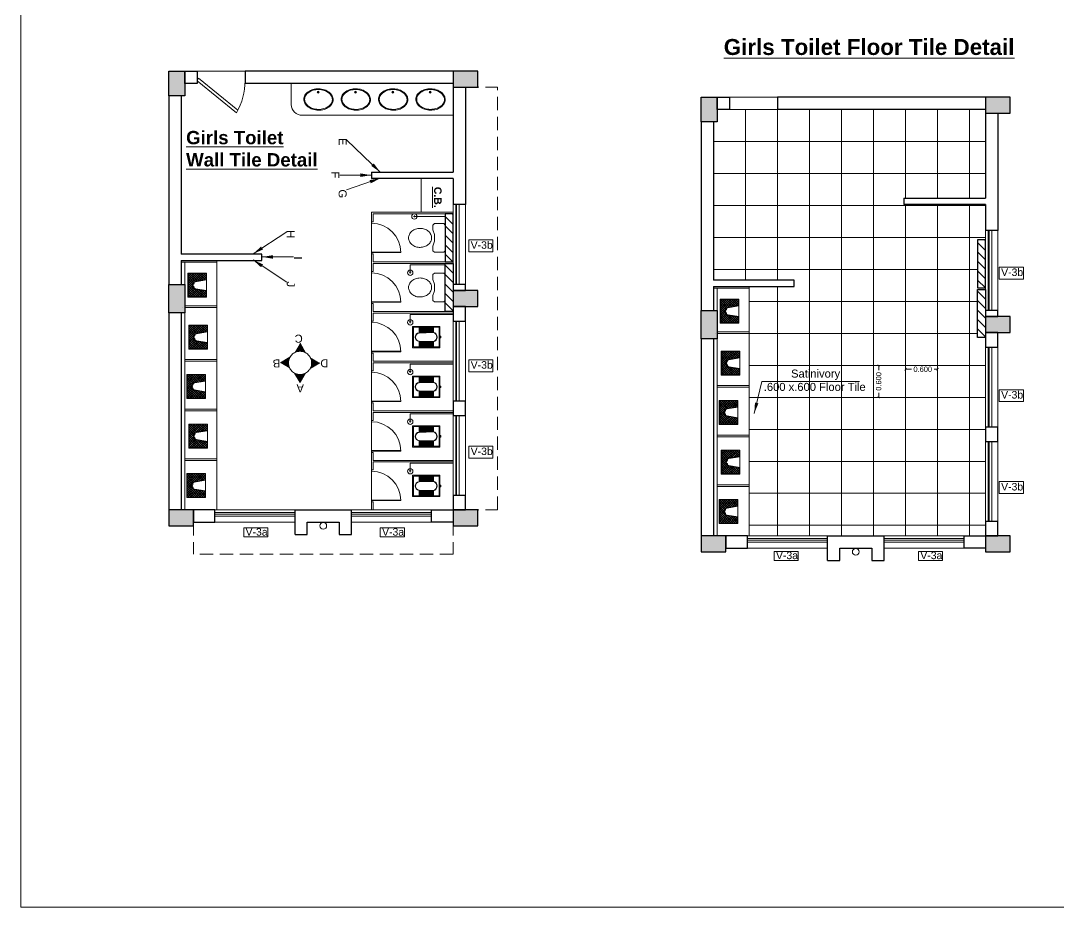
# Model space of a CAD drawing. Header units: millimetres. Extents: x 2733 to 5909, y 1038 to 2089.
# Drawn here: x 2732.6 to 2752.05, y 1038.23 to 1054.86 of the extents above; entities that cross this region are included whole.
import ezdxf

# ---------------------------------------------------------------- set-up
doc = ezdxf.new("R2010")
doc.units = ezdxf.units.MM
doc.header["$PDMODE"] = 35
for name, pattern in [('CENTER2', [1.125, 0.75, -0.125, 0.125, -0.125]), ('DASHED', [0.75, 0.5, -0.25]), ('DASHED2', [0.375, 0.25, -0.125])]:
    doc.linetypes.add(name, pattern=pattern)
doc.layers.get('0').update_dxf_attribs({"lineweight": 20})
doc.layers.get('Defpoints').update_dxf_attribs({"lineweight": 15})
for name, color, linetype, lineweight in [('Arrow', 1, 'Continuous', 15), ('COL HATCH', 253, 'Continuous', 13), ('Column', 251, 'Continuous', 30), ('CUBICAL TOILET', 5, 'Continuous', 15), ('DIM', 6, 'Continuous', 18), ('dim.1', 6, 'Continuous', 18), ('Door', 54, 'Continuous', 18), ('Fixture', 44, 'Continuous', 13), ('Furniture', 13, 'Continuous', 13), ('Hatch', 43, 'Continuous', 13), ('PROJ.', 30, 'DASHED2', 15), ('RD', 7, 'Continuous', 18), ('TEXT', 7, 'Continuous', 15), ('Text-1', 240, 'Continuous', 15), ('Tiles', 91, 'Continuous', 9), ('Ventilator', 200, 'Continuous', 18), ('Wall', 7, 'Continuous', 30), ('Window-Wall', 7, 'Continuous', 18)]:
    doc.layers.add(name, color=color, linetype=linetype, lineweight=lineweight)
doc.styles.add('DIM', font='arial.ttf', dxfattribs={"height": 0.5})
doc.styles.add('L120', font='arial.ttf', dxfattribs={"height": 0.6})
doc.styles.get("Standard").update_dxf_attribs({"font": 'arial.ttf', "height": 0.2})
doc.styles.add('Tabrej', font='arial.ttf')
doc.dimstyles.new('DIMEN', dxfattribs={"dimtxt": 0.3, "dimasz": 0.25, "dimexe": 0.18, "dimexo": 0.0625, "dimgap": 0.09, "dimtad": 0, "dimdec": 3, "dimzin": 0, "dimdsep": 46, "dimtxsty": 'Tabrej', "dimcen": 0, "dimclrd": 256, "dimclre": 256, "dimclrt": 7, "dimadec": 0, "dimazin": 0, "dimtfac": 1, "dimtdec": 3, "dimtofl": 0, "dimtmove": 0, "dimatfit": 1, "dimfxl": 0, "dimtolj": 1, "dimtzin": 0, "dimlwd": -1, "dimlwe": -1, "dimarcsym": 0})
doc.dimstyles.new('Tabrej', dxfattribs={"dimtxt": 4, "dimasz": 0.45, "dimexe": 0.18, "dimexo": 0.0625, "dimgap": 0.09, "dimtad": 0, "dimdec": 3, "dimzin": 0, "dimdsep": 46, "dimtxsty": 'Tabrej', "dimcen": 0, "dimclrd": 256, "dimclre": 256, "dimclrt": 7, "dimaunit": 1, "dimadec": 3, "dimazin": 0, "dimtfac": 1, "dimtdec": 3, "dimtofl": 0, "dimtmove": 0, "dimatfit": 3, "dimfxl": 0, "dimtolj": 1, "dimtzin": 0, "dimlwd": -1, "dimlwe": -1, "dimarcsym": 0})

# ---------------------------------------------------------------- blocks, each defined once
blk = doc.blocks.new('_ArchTick')
at = {"color": 0, "const_width": 0.15}
blk.add_lwpolyline([(-0.5, -0.5), (0.5, 0.5)], dxfattribs=at)
blk = doc.blocks.new('*D911')
at = {"layer": 'Defpoints', "color": 0, "lineweight": 15, "transparency": 16777216}
for p in [(2749.189, 1048.393), (2749.189, 1048.32), (2749.789, 1048.393)]:
    blk.add_point(p, dxfattribs=at)
at = {"layer": 'DIM', "transparency": 16777216}
for p, q in [((2749.189, 1048.388), (2749.189, 1048.27)), ((2749.189, 1048.32), (2749.297, 1048.32)), ((2749.789, 1048.32), (2749.724, 1048.32)), ((2749.789, 1048.388), (2749.789, 1048.27))]:
    blk.add_line(p, q, dxfattribs=at)
at = {"layer": 'DIM', "transparency": 16777216, "xscale": 0.05, "yscale": 0.05, "zscale": 0.05, "rotation": 180}
blk.add_blockref('_ArchTick', (2749.189, 1048.32), dxfattribs=at)
at = {"layer": 'DIM', "transparency": 16777216, "xscale": 0.05, "yscale": 0.05, "zscale": 0.05}
blk.add_blockref('_ArchTick', (2749.789, 1048.32), dxfattribs=at)
at = {"layer": 'DIM', "color": 7, "transparency": 16777216, "insert": (2749.51, 1048.32), "char_height": 0.1, "attachment_point": 5, "style": 'Tabrej'}
blk.add_mtext('\\A1;{\\fArial|b0|i0|c0|p34;0.600}', dxfattribs=at)
blk = doc.blocks.new('*D912')
at = {"layer": 'Defpoints', "color": 0, "lineweight": 15, "transparency": 16777216}
for p in [(2748.589, 1048.393), (2748.589, 1047.793), (2748.684, 1047.793)]:
    blk.add_point(p, dxfattribs=at)
at = {"layer": 'DIM', "transparency": 16777216}
for p, q in [((2748.594, 1048.393), (2748.734, 1048.393)), ((2748.684, 1048.393), (2748.684, 1048.306)), ((2748.594, 1047.793), (2748.734, 1047.793)), ((2748.684, 1047.793), (2748.684, 1047.879))]:
    blk.add_line(p, q, dxfattribs=at)
at = {"layer": 'DIM', "transparency": 16777216, "xscale": 0.05, "yscale": 0.05, "zscale": 0.05}
for p, rotation in [((2748.684, 1048.393), 90), ((2748.684, 1047.793), 270)]:
    blk.add_blockref('_ArchTick', p, dxfattribs=dict(at, rotation=rotation))
at = {"layer": 'DIM', "color": 7, "transparency": 16777216, "insert": (2748.684, 1048.092), "char_height": 0.1, "attachment_point": 5, "rotation": 90, "style": 'Tabrej'}
blk.add_mtext('\\A1;{\\fArial|b0|i0|c0|p34;0.600}', dxfattribs=at)
blk = doc.blocks.new('C3')
at = {"layer": 'COL HATCH'}
h = blk.add_hatch(color=256, dxfattribs=at)
h.dxf.hatch_style = 1
h.paths.add_polyline_path([(0.3, 0), (0, 0), (0, -0.53), (0.3, -0.53)])
at = {"layer": 'Column'}
for p, q in [((0, 0), (0, -0.53)), ((0.3, 0), (0, 0)), ((0.3, -0.53), (0.3, 0)), ((0, -0.53), (0.3, -0.53))]:
    blk.add_line(p, q, dxfattribs=at)
blk = doc.blocks.new('*X3')
at = {"color": 0}
for p, q in [((705, 323), (943, 561)), ((705, 365), (900, 561)), ((705, 408), (858, 561)), ((705, 450), (815, 561)), ((705, 493), (773, 561)), ((705, 535), (730, 561)), ((848, 383), (705, 526)), ((842, 346), (705, 483)), ((835, 310), (705, 441)), ((705, 280), (858, 434)), ((829, 274), (705, 398)), ((854, 419), (712, 561)), ((866, 449), (755, 561)), ((888, 469), (797, 561)), ((921, 479), (839, 561)), ((1145, 298), (882, 561)), ((899, 474), (985, 561)), ((1145, 340), (924, 561)), ((944, 477), (1027, 561)), ((1145, 383), (967, 561)), ((971, 462), (1070, 561)), ((990, 438), (1112, 561)), ((998, 404), (1145, 551)), ((1145, 255), (999, 401)), ((1004, 368), (1145, 508)), ((1145, 425), (1009, 561)), ((1011, 332), (1145, 466)), ((1017, 295), (1145, 423)), ((1145, 467), (1051, 561)), ((1145, 510), (1094, 561)), ((1145, 552), (1136, 561)), ((705, 238), (847, 381)), ((823, 237), (705, 356)), ((798, 221), (705, 314)), ((755, 221), (705, 271)), ((713, 221), (705, 229)), ((730, 221), (839, 330)), ((772, 221), (830, 279)), ((815, 221), (822, 228)), ((1137, 221), (1007, 350)), ((1095, 221), (1016, 299)), ((1023, 259), (1145, 381)), ((1052, 221), (1024, 248)), ((1029, 223), (1145, 339)), ((1069, 221), (1145, 296)), ((1112, 221), (1145, 254))]:
    blk.add_line(p, q, dxfattribs=at)
blk = doc.blocks.new('RSA CL7')
blk.add_lwpolyline([(8.86, 0), (-8.86, 0), (-8.86, -13.78), (-3.94, -13.78), (3.94, -13.78), (8.86, -13.78)], close=True)
blk.add_lwpolyline([(-4.1, -13.58), (-2.78, -5.72, -0.835943), (2.8, -5.76), (4.1, -13.58), (8.66, -13.58), (8.66, -0.2), (-8.66, -0.2), (-8.66, -13.58)], format="xyb", close=True)
blk.add_lwpolyline([(-3.94, -13.78), (-2.59, -5.75, -0.835548), (2.61, -5.79), (3.94, -13.78)], format="xyb")
for centre, start, end in [((-1.41, -4.14), 207.2135, 40.95643), ((-0.03, -3.6), 185.89987, 355.82489), ((1.47, -4.14), 140.99617, 329.34676)]:
    blk.add_arc(centre, 0.493, start, end)
at = {"xscale": 0.0393714285714286, "yscale": 0.0393714285714286, "zscale": 0.0393714285714286}
blk.add_blockref('*X3', (-36.41, -22.27), dxfattribs=at)
blk = doc.blocks.new('CU')
at = {"layer": 'COL HATCH', "linetype": 'CENTER2'}
h = blk.add_hatch(color=256, dxfattribs=at)
h.dxf.hatch_style = 1
h.paths.add_polyline_path([(0, 0.035), (0, -0.265), (0.46, -0.265), (0.46, 0.035)])
at = {"layer": 'Column', "linetype": 'CENTER2'}
blk.add_lwpolyline([(0, 0.035), (0, -0.265), (0.46, -0.265), (0.46, 0.035), (0, 0.035)], dxfattribs=at)
blk = doc.blocks.new('nhf')
at = {"layer": 'Fixture'}
blk.add_circle((2408.419, -1429.855), 0.063, dxfattribs=at)
at = {"layer": 'Wall'}
for p, q in [((2407.889, -1429.557), (2408.949, -1429.557)), ((2407.889, -1430.017), (2407.889, -1429.557)), ((2408.949, -1430.017), (2408.949, -1429.557)), ((2408.119, -1430.017), (2408.119, -1429.787)), ((2408.119, -1429.787), (2408.719, -1429.787)), ((2408.719, -1429.787), (2408.719, -1430.017)), ((2407.889, -1430.017), (2408.119, -1430.017)), ((2408.719, -1430.017), (2408.949, -1430.017))]:
    blk.add_line(p, q, dxfattribs=at)
blk = doc.blocks.new('VENT 2')
at = {"layer": 'Ventilator', "ltscale": 0.02}
for p, q in [((0, 0.182), (1.5, 0.182)), ((0, 0.152), (1.5, 0.152))]:
    blk.add_line(p, q, dxfattribs=at)
at = {"layer": 'Window-Wall'}
for p, q in [((0, 0.23), (1.5, 0.23)), ((0, 0), (0, 0.23)), ((1.5, 0.23), (1.5, 0)), ((0, 0.115), (1.5, 0.115)), ((1.5, 0), (0, 0))]:
    blk.add_line(p, q, dxfattribs=at)
blk = doc.blocks.new('VENTILATOR')
at = {"layer": 'Ventilator', "ltscale": 0.02}
for p, q in [((-0.18, -1.5), (-0.18, 0)), ((-0.165, 0), (-0.165, -1.5))]:
    blk.add_line(p, q, dxfattribs=at)
at = {"layer": 'Window-Wall'}
for p, q in [((-0.23, 0), (0, 0)), ((-0.23, -1.5), (-0.23, 0)), ((-0.115, 0), (-0.115, -1.5)), ((0, 0), (0, -1.5)), ((-0.23, -1.5), (0, -1.5))]:
    blk.add_line(p, q, dxfattribs=at)
blk = doc.blocks.new('tr')
at = {"layer": 'RD', "linetype": 'Continuous', "ltscale": 0.2}
blk.add_lwpolyline([(2442.717, -1429.363), (2442.265, -1429.363), (2442.265, -1429.139), (2442.717, -1429.139)], close=True, dxfattribs=at)
at = {"layer": 'RD', "linetype": 'Continuous', "ltscale": 0.2, "insert": (2442.299, -1429.165), "char_height": 0.14, "attachment_point": 1}
blk.add_mtext_dynamic_manual_height_columns('V-3b', width=0.06654, gutter_width=1.766, heights=[0], dxfattribs=at)
blk = doc.blocks.new('tg')
at = {"layer": 'RD', "linetype": 'Continuous', "ltscale": 0.2}
blk.add_lwpolyline([(2440.174, -1429.328), (2439.722, -1429.328), (2439.722, -1429.159), (2440.174, -1429.159)], close=True, dxfattribs=at)
at = {"layer": 'RD', "linetype": 'Continuous', "ltscale": 0.2, "insert": (2439.756, -1429.165), "char_height": 0.14, "attachment_point": 1}
blk.add_mtext_dynamic_manual_height_columns('V-3a', width=0.06654, gutter_width=1.766, heights=[0], dxfattribs=at)
blk = doc.blocks.new('hbg')
at = {"layer": 'Door'}
for p, q in [((2819.633, 1058.459), (2819.633, 1058.279)), ((2819.633, 1058.279), (2818.733, 1058.279))]:
    blk.add_line(p, q, dxfattribs=at)
blk.add_lwpolyline([(2819.633, 1058.459), (2818.894, 1059.059), (2818.868, 1059.014), (2819.607, 1058.414)], close=True, dxfattribs=at)
blk.add_arc((2819.933, 1058.459), 1.199, 150, 180, dxfattribs=at)
blk = doc.blocks.new('RSA BASIN 2')
for points in [[(10.67, -8.12, 0.12976), (9.97, -5.22, 0.106426), (7.61, -2.47, 0.084431), (4.27, -0.72, 0.073534), (0, 0, 0.073534), (-4.29, -0.55, 0.084431), (-7.7, -2.16, 0.106426), (-10.17, -4.82, 0.12976), (-10.98, -7.69, 0.12976), (-10.28, -10.59, 0.106426), (-7.92, -13.34, 0.084431), (-4.58, -15.09, 0.073534), (-0.31, -15.81, 0.073534), (3.98, -15.26, 0.084431), (7.39, -13.64, 0.106426), (9.85, -10.99, 0.12976)], [(10.08, -7.9, 0.119977), (9.45, -5.5, 0.106426), (7.25, -2.94, 0.084431), (4.08, -1.28, 0.073534), (-0.01, -0.59, 0.073534), (-4.13, -1.12, 0.084431), (-7.36, -2.65, 0.106426), (-9.66, -5.12, 0.12976), (-10.39, -7.7, 0.009633), (-10.39, -7.9, 0.119977), (-9.76, -10.31, 0.106426), (-7.57, -12.87, 0.084431), (-4.4, -14.53, 0.073534), (-0.3, -15.22, 0.073534), (3.82, -14.69, 0.084431), (7.05, -13.16, 0.106426), (9.35, -10.69, 0.12976), (10.08, -8.11, 0.009633)]]:
    blk.add_lwpolyline(points, format="xyb", close=True)
for radius in [0.7, 0.479]:
    blk.add_circle((-0.47, -2.53), radius)
blk = doc.blocks.new('bf')
at = {"layer": 'Door', "lineweight": 15}
for p, q in [((2794.931, 1059.43), (2794.931, 1060.03)), ((2794.381, 1059.463), (2794.931, 1059.463)), ((2794.381, 1059.455), (2794.931, 1059.455))]:
    blk.add_line(p, q, dxfattribs=at)
blk.add_ellipse((2794.931, 1059.455), major_axis=(-0.389, 0.389), ratio=1, start_param=-0.785398, end_param=0.784775, dxfattribs=at)
blk = doc.blocks.new('RSA CL6')
for p, q in [((5.51, 3.48), (5.51, 7.28)), ((5.91, 3.47), (5.91, 7.28)), ((6.3, 3.46), (6.3, 7.28)), ((6.69, 3.45), (6.69, 7.28)), ((7.09, 3.44), (7.09, 7.28)), ((7.48, 3.43), (7.48, 7.28)), ((7.87, 3.42), (7.87, 7.28)), ((8.27, 3.41), (8.27, 7.28)), ((8.66, 3.4), (8.66, 7.28)), ((9.06, 3.39), (9.06, 7.28)), ((9.45, 3.38), (9.45, 7.28)), ((9.84, 3.37), (9.84, 7.28)), ((10.24, 3.36), (10.24, 7.28)), ((10.63, 3.35), (10.63, 7.28)), ((11.02, 3.34), (11.02, 7.28)), ((11.42, 3.33), (11.42, 7.28)), ((11.81, 3.32), (11.81, 7.28)), ((12.2, 3.31), (12.2, 7.28)), ((12.6, 3.31), (12.6, 7.28)), ((12.99, 3.3), (12.99, 7.28)), ((13.39, 3.29), (13.39, 7.28)), ((13.78, 3.28), (13.78, 7.28)), ((14.17, 3.27), (14.17, 7.28)), ((14.57, 3.26), (14.57, 7.28)), ((14.96, 3.25), (14.96, 7.28)), ((15.35, 3.24), (15.35, 7.28)), ((15.75, 3.23), (15.75, 7.28)), ((16.14, 3.22), (16.14, 7.28)), ((16.14, 7.28), (16.14, 3.22)), ((5.51, -7.28), (5.51, -3.47)), ((5.91, -7.28), (5.91, -3.45)), ((6.3, -7.28), (6.3, -3.44)), ((6.69, -7.28), (6.69, -3.43)), ((7.09, -7.28), (7.09, -3.42)), ((7.48, -7.28), (7.48, -3.41)), ((7.87, -7.28), (7.87, -3.4)), ((8.27, -7.28), (8.27, -3.39)), ((8.66, -7.28), (8.66, -3.38)), ((9.06, -7.28), (9.06, -3.37)), ((9.45, -7.28), (9.45, -3.36)), ((9.84, -7.28), (9.84, -3.34)), ((10.24, -7.28), (10.24, -3.33)), ((10.63, -7.28), (10.63, -3.32)), ((11.02, -7.28), (11.02, -3.31)), ((11.42, -7.28), (11.42, -3.3)), ((11.81, -7.28), (11.81, -3.29)), ((12.2, -7.28), (12.2, -3.28)), ((12.6, -7.28), (12.6, -3.27)), ((12.99, -7.28), (12.99, -3.26)), ((13.39, -7.28), (13.39, -3.24)), ((13.78, -7.28), (13.78, -3.23)), ((14.17, -7.28), (14.17, -3.22)), ((14.57, -7.28), (14.57, -3.21)), ((14.96, -7.28), (14.96, -3.2)), ((15.35, -7.28), (15.35, -3.19)), ((15.75, -7.28), (15.75, -3.18)), ((16.14, -3.17), (16.14, -7.28)), ((16.14, -7.28), (16.14, -3.17))]:
    blk.add_line(p, q)
for points in [[(0.79, 7.87), (20.87, 7.87), (20.87, -7.87), (0.79, -7.87)], [(1.38, 7.28), (20.28, 7.28), (20.28, -7.28), (1.38, -7.28)]]:
    blk.add_lwpolyline(points, close=True)
blk.add_lwpolyline([(0.79, -0.59), (0, -0.59), (0, 0.59), (0.79, 0.59)])
for points in [[(5.51, 3.48), (16.14, 3.22, -0.899983), (16.14, -3.17), (5.54, -3.47, -0.799392)], [(5.53, 3.28), (16.13, 3.02, -0.897689), (16.12, -2.97), (5.56, -3.27, -0.793494), (5.53, 3.28)]]:
    blk.add_lwpolyline(points, format="xyb", close=True)
blk = doc.blocks.new('ujtg')
at = {"layer": 'CUBICAL TOILET'}
for p, q in [((2749.159, 1059.66), (2749.159, 1059.33)), ((2749.159, 1059.66), (2749.189, 1059.66)), ((2749.189, 1059.66), (2749.189, 1059.51)), ((2749.189, 1059.51), (2750.689, 1059.51)), ((2749.189, 1059.48), (2750.689, 1059.48)), ((2749.189, 1059.33), (2749.189, 1059.48)), ((2749.159, 1059.33), (2749.189, 1059.33))]:
    blk.add_line(p, q, dxfattribs=at)
blk = doc.blocks.new('ENGLISH SHEET')
at = {"layer": 'Fixture'}
for p, q in [((4663.798, 251.204), (4663.773, 251.179)), ((4663.773, 251.179), (4663.773, 250.696)), ((4663.976, 251.204), (4663.798, 251.204)), ((4664.002, 251.179), (4663.976, 251.204)), ((4663.976, 251.001), (4664.002, 251.09)), ((4664.002, 251.09), (4664.002, 251.179)), ((4663.976, 250.874), (4663.976, 251.001)), ((4663.976, 251.001), (4663.976, 250.874)), ((4663.773, 250.696), (4663.798, 250.67)), ((4664.002, 250.785), (4663.976, 250.874)), ((4663.976, 250.67), (4664.002, 250.696)), ((4664.002, 250.696), (4664.002, 250.785)), ((4663.798, 250.67), (4663.976, 250.67))]:
    blk.add_line(p, q, dxfattribs=at)
blk.add_lwpolyline([(4664.459, 250.937, 0.117036), (4664.443, 251.003, 0.104338), (4664.396, 251.063, 0.09029), (4664.321, 251.105, 0.09898), (4664.243, 251.115, 0.08237), (4664.159, 251.101, 0.09029), (4664.09, 251.063, 0.104338), (4664.043, 251.003, 0.117036), (4664.027, 250.937, 0.117036), (4664.043, 250.871, 0.104338), (4664.09, 250.811, 0.09029), (4664.159, 250.773, 0.08237), (4664.243, 250.759, 0.08237), (4664.327, 250.773, 0.09029), (4664.396, 250.811, 0.104338), (4664.443, 250.871, 0.117036)], format="xyb", close=True, dxfattribs=at)

msp = doc.modelspace()

# ---------------------------------------------------------------- hatches: boundary and pattern name
at = {"layer": 'Arrow', "ltscale": 0.05}
for points in [[(2737.9424, 1048.6302, 0.2574473), (2737.7323, 1048.6302), (2737.8373, 1048.8081)], [(2737.6468, 1048.5447, 0.1266586), (2737.6197, 1048.4396, 0.1266586), (2737.6468, 1048.3346), (2737.4689, 1048.4396)], [(2738.2058, 1048.4396), (2738.0279, 1048.3346, 0.1266586), (2738.0549, 1048.4396, 0.1266586), (2738.0279, 1048.5447)], [(2737.9424, 1048.2491), (2737.8373, 1048.0712), (2737.7323, 1048.2491, 0.2574473)]]:
    msp.add_hatch(color=256, dxfattribs=at).paths.add_polyline_path(points)
at = {"layer": 'Hatch', "ltscale": 0.05}
h = msp.add_hatch(dxfattribs=at)
h.set_pattern_fill('ANSI31', color=256, angle=810, style=0)
h.set_pattern_definition([(135, (1974.66031, -4500.56156), (-0.0883883476, -0.0883883476), [])])
h.paths.add_polyline_path([(2740.5579, 1050.3339), (2740.5579, 1051.2339), (2740.708, 1051.2339), (2740.7079, 1050.3339)])
h = msp.add_hatch(dxfattribs=at)
h.set_pattern_fill('ANSI31', color=256, angle=810, style=0)
h.set_pattern_definition([(135, (1984.64098, -4501.04929), (-0.0883883476, -0.0883883476), [])])
h.paths.add_polyline_path([(2750.5386, 1049.8462), (2750.5386, 1050.7462), (2750.6887, 1050.7462), (2750.6886, 1049.8462)])
h = msp.add_hatch(dxfattribs=at)
h.set_pattern_fill('ANSI31', color=256, angle=810, style=0)
h.set_pattern_definition([(135, (1974.66031, -4500.59156), (-0.0883883476, -0.0883883476), [])])
h.paths.add_polyline_path([(2740.5579, 1050.3039), (2740.5579, 1049.4039), (2740.708, 1049.4039), (2740.7079, 1050.3039)])
h = msp.add_hatch(dxfattribs=at)
h.set_pattern_fill('ANSI31', color=256, angle=810, style=0)
h.set_pattern_definition([(135, (1984.64098, -4501.07929), (-0.0883883476, -0.0883883476), [])])
h.paths.add_polyline_path([(2750.5386, 1049.8162), (2750.5386, 1048.9162), (2750.6887, 1048.9162), (2750.6886, 1049.8162)])

# ---------------------------------------------------------------- linework, layer by layer
for p, q in [((2736.808, 1053.7312), (2736.808, 1053.9111)), ((2746.7887, 1053.2434), (2746.7887, 1053.4233))]:
    msp.add_line(p, q)
at = {"lineweight": 15}
msp.add_lwpolyline([(2732.6018, 1070.8574), (2826.5916, 1070.8574), (2826.5916, 1038.2298), (2732.6018, 1038.2298)], close=True, dxfattribs=at)
at = {"layer": 'Arrow', "ltscale": 0.05}
for p, q in [((2737.8373, 1048.8081), (2737.9424, 1048.6302)), ((2737.4689, 1048.4396), (2737.6468, 1048.5447)), ((2738.2058, 1048.4396), (2738.0279, 1048.3346)), ((2737.8373, 1048.0712), (2737.7323, 1048.2491)), ((2737.8373, 1048.0712), (2737.9424, 1048.2491))]:
    msp.add_line(p, q, dxfattribs=at)
at = {"layer": 'Arrow', "color": 1, "linetype": 'DASHED', "ltscale": 10}
msp.add_circle((2737.8373, 1048.4396), 0.2176, dxfattribs=at)
at = {"layer": 'CUBICAL TOILET'}
for p, q in [((2739.178, 1051.2639), (2740.708, 1051.2639)), ((2739.178, 1051.2639), (2739.178, 1051.0837)), ((2739.208, 1051.2339), (2740.708, 1051.2339)), ((2739.208, 1051.0837), (2739.208, 1051.2339)), ((2739.178, 1051.0837), (2739.208, 1051.0837)), ((2739.178, 1045.8311), (2739.1779, 1045.6809)), ((2739.1779, 1045.8311), (2739.2079, 1045.8311)), ((2739.208, 1045.8311), (2739.2079, 1045.6809))]:
    msp.add_line(p, q, dxfattribs=at)
at = {"layer": 'dim.1', "ltscale": 0.02}
msp.add_line((2748.3263, 1048.0932), (2746.4925, 1048.0932), dxfattribs=at)
at = {"layer": 'Door', "lineweight": 15}
msp.add_lwpolyline([(2746.7887, 1053.4233), (2745.8887, 1053.4233), (2745.8887, 1053.1931), (2746.7887, 1053.1931)], close=True, dxfattribs=at)
at = {"layer": 'Fixture'}
for p, q in [((2737.6733, 1053.2834), (2737.6733, 1053.686)), ((2737.8772, 1053.0835), (2740.708, 1053.0835)), ((2739.9802, 1051.1695), (2739.9802, 1051.2024)), ((2739.9645, 1051.1854), (2740.0143, 1051.1854)), ((2740.5579, 1051.1854), (2739.9802, 1051.1854)), ((2736.2419, 1050.3611), (2735.608, 1050.3611)), ((2736.2784, 1050.3311), (2735.608, 1050.3311)), ((2735.678, 1049.9109), (2735.678, 1050.3311)), ((2736.278, 1045.6809), (2736.278, 1050.3611)), ((2746.2226, 1049.8733), (2745.5887, 1049.8733)), ((2746.2591, 1049.8433), (2745.5887, 1049.8433)), ((2745.6587, 1049.4231), (2745.6587, 1049.8433)), ((2746.2587, 1045.1932), (2746.2587, 1049.8733)), ((2735.6429, 1049.4809), (2735.6422, 1049.4809)), ((2736.2783, 1049.5109), (2735.678, 1049.5109)), ((2736.2783, 1049.4809), (2735.6791, 1049.4809)), ((2735.678, 1045.6811), (2735.678, 1049.3809)), ((2745.6236, 1048.9932), (2745.6229, 1048.9932)), ((2746.259, 1049.0232), (2745.6587, 1049.0232)), ((2745.6587, 1045.1933), (2745.6587, 1048.8931)), ((2746.259, 1048.9932), (2745.6597, 1048.9932)), ((2736.2784, 1048.5011), (2735.6784, 1048.5011)), ((2736.2784, 1048.4711), (2735.6784, 1048.4711)), ((2746.2591, 1048.0133), (2745.6591, 1048.0133)), ((2746.2591, 1047.9833), (2745.6591, 1047.9833)), ((2736.278, 1047.5711), (2735.678, 1047.5711)), ((2736.278, 1047.5411), (2735.678, 1047.5411)), ((2746.2587, 1047.0833), (2745.6587, 1047.0833)), ((2746.2587, 1047.0533), (2745.6587, 1047.0533)), ((2736.2791, 1046.6411), (2735.6791, 1046.6411)), ((2736.2791, 1046.6111), (2735.6791, 1046.6111)), ((2746.2598, 1046.1533), (2745.6598, 1046.1533)), ((2746.2598, 1046.1233), (2745.6598, 1046.1233))]:
    msp.add_line(p, q, dxfattribs=at)
at = {"layer": 'Fixture', "ltscale": 0.05}
for p, q in [((2739.9027, 1050.1138), (2739.9026, 1050.2796)), ((2739.9026, 1050.2796), (2740.5579, 1050.2796)), ((2739.9204, 1050.1407), (2739.8801, 1050.1407)), ((2739.9027, 1049.1838), (2739.9026, 1049.3496)), ((2739.9026, 1049.3496), (2740.708, 1049.3496)), ((2739.9204, 1049.2107), (2739.8801, 1049.2107)), ((2739.9204, 1048.2777), (2739.8801, 1048.2777)), ((2739.9028, 1048.2508), (2739.9027, 1048.4166)), ((2739.9027, 1048.4166), (2740.708, 1048.4166)), ((2739.9204, 1047.3477), (2739.8801, 1047.3477)), ((2739.9027, 1047.3208), (2739.9026, 1047.4866)), ((2739.9026, 1047.4866), (2740.708, 1047.4866)), ((2739.9027, 1046.3908), (2739.9026, 1046.5566)), ((2739.9026, 1046.5566), (2740.7079, 1046.5566)), ((2739.9204, 1046.4177), (2739.8801, 1046.4177))]:
    msp.add_line(p, q, dxfattribs=at)
at = {"layer": 'Fixture'}
msp.add_circle((2739.9802, 1051.1854), 0.05, dxfattribs=at)
at = {"layer": 'Fixture', "ltscale": 0.05}
for centre in [(2739.9027, 1050.1296), (2739.9027, 1049.1996), (2739.9028, 1048.2666), (2739.9027, 1047.3366), (2739.9027, 1046.4066)]:
    msp.add_circle(centre, 0.05, dxfattribs=at)
at = {"layer": 'Fixture'}
msp.add_arc((2737.8733, 1053.2835), 0.2, 180.03713, 271.10787, dxfattribs=at)
at = {"layer": 'Furniture'}
msp.add_lwpolyline([(2740.1079, 1051.2639), (2740.108, 1051.9009), (2740.7079, 1051.9009), (2740.7079, 1051.5107), (2740.7079, 1051.5107), (2740.708, 1051.2639), (2740.108, 1051.2639)], dxfattribs=at)
at = {"layer": 'PROJ.', "lineweight": 15}
for p, q in [((2740.9379, 1053.6109), (2741.5379, 1053.6109)), ((2741.5379, 1045.6809), (2741.5379, 1053.6109)), ((2740.9379, 1045.6809), (2741.5379, 1045.6809)), ((2735.838, 1045.4509), (2735.838, 1044.8509)), ((2740.7079, 1045.4509), (2740.7079, 1044.8509)), ((2740.7079, 1044.8509), (2735.838, 1044.8509))]:
    msp.add_line(p, q, dxfattribs=at)
at = {"layer": 'Tiles', "lineweight": 15}
for p, q in [((2746.1887, 1053.1931), (2746.1887, 1049.9883)), ((2746.7887, 1053.1931), (2746.7887, 1049.9883)), ((2747.3887, 1053.1931), (2747.3887, 1045.1932)), ((2747.9887, 1053.1931), (2747.9887, 1045.1932)), ((2748.5887, 1053.1931), (2748.5887, 1045.1932)), ((2749.1887, 1053.1931), (2749.1887, 1051.5281)), ((2749.7887, 1053.1931), (2749.7887, 1051.5281)), ((2750.3887, 1053.1931), (2750.3887, 1051.5281)), ((2750.6886, 1052.5932), (2745.5887, 1052.5932)), ((2750.6886, 1051.9932), (2745.5887, 1051.9932)), ((2750.6886, 1051.3932), (2745.5887, 1051.3932)), ((2749.1887, 1051.4131), (2749.1887, 1045.1932)), ((2749.7887, 1051.4131), (2749.7887, 1045.1932)), ((2750.3887, 1051.4131), (2750.3887, 1045.1932)), ((2750.6886, 1050.7932), (2745.5887, 1050.7932)), ((2750.5386, 1050.1932), (2745.5887, 1050.1932)), ((2750.6886, 1050.1932), (2750.6886, 1050.1932)), ((2746.7887, 1049.8733), (2746.7887, 1045.1932)), ((2750.5386, 1049.5932), (2746.2587, 1049.5932)), ((2750.6886, 1049.5932), (2750.6886, 1049.5932)), ((2750.5386, 1048.9932), (2746.2587, 1048.9932)), ((2750.6886, 1048.3932), (2746.2587, 1048.3932)), ((2750.6886, 1047.7932), (2746.2587, 1047.7932)), ((2750.6886, 1047.1932), (2746.2587, 1047.1932)), ((2750.6886, 1046.5932), (2746.2587, 1046.5932)), ((2750.6886, 1045.9932), (2746.2587, 1045.9932)), ((2750.6886, 1045.3932), (2746.2587, 1045.3932))]:
    msp.add_line(p, q, dxfattribs=at)
at = {"layer": 'Wall'}
for p, q in [((2740.7079, 1053.9109), (2736.808, 1053.9111)), ((2736.808, 1053.9111), (2736.808, 1053.6811)), ((2740.7079, 1053.6809), (2736.808, 1053.6811)), ((2740.7079, 1053.6109), (2740.7079, 1052.0159)), ((2740.9379, 1053.6109), (2740.9379, 1051.4109)), ((2735.378, 1053.4509), (2735.378, 1049.9109)), ((2735.608, 1053.4509), (2735.608, 1050.4761)), ((2750.6886, 1053.4232), (2746.7887, 1053.4233)), ((2746.7887, 1053.4233), (2746.7887, 1053.1933)), ((2750.6886, 1053.1932), (2746.7887, 1053.1933)), ((2745.3587, 1052.9631), (2745.3587, 1049.4231)), ((2745.5887, 1052.9631), (2745.5887, 1049.9883)), ((2750.6886, 1053.1232), (2750.6886, 1051.5281)), ((2750.9186, 1053.1232), (2750.9186, 1050.9232)), ((2739.1778, 1052.0159), (2740.7082, 1052.0159)), ((2740.7079, 1051.9009), (2739.1777, 1051.9009)), ((2740.7079, 1051.9009), (2740.7079, 1051.4109)), ((2740.9379, 1051.4109), (2740.7079, 1051.4109)), ((2750.6886, 1051.4131), (2749.1584, 1051.4131)), ((2749.1585, 1051.5281), (2750.6888, 1051.5281)), ((2750.6886, 1051.4131), (2750.6886, 1050.9232)), ((2750.9186, 1050.9232), (2750.6886, 1050.9232)), ((2735.608, 1050.3611), (2735.608, 1049.9109)), ((2745.5887, 1049.8733), (2745.5887, 1049.4231)), ((2735.378, 1049.3903), (2735.378, 1045.6809)), ((2735.608, 1049.3809), (2735.608, 1045.6809)), ((2745.3587, 1048.9026), (2745.3587, 1045.1931)), ((2745.5887, 1048.8931), (2745.5887, 1045.1931))]:
    msp.add_line(p, q, dxfattribs=at)
at = {"layer": 'Wall', "linetype": 'CENTER2'}
for p, q in [((2739.1778, 1052.0159), (2739.1777, 1051.9009)), ((2749.1585, 1051.5281), (2749.1584, 1051.4131))]:
    msp.add_line(p, q, dxfattribs=at)
at = {"layer": 'Wall'}
for points in [[(2735.678, 1053.9109), (2735.908, 1053.9109), (2735.908, 1053.6809), (2735.678, 1053.6809), (2735.678, 1053.9109)], [(2745.6587, 1053.4231), (2745.8887, 1053.4231), (2745.8887, 1053.1931), (2745.6587, 1053.1931), (2745.6587, 1053.4231)], [(2735.608, 1050.3611), (2737.1196, 1050.3611), (2737.1196, 1050.4761), (2735.608, 1050.4761)], [(2740.9379, 1049.9109), (2740.7079, 1049.9109), (2740.7079, 1049.7959), (2740.9379, 1049.7959), (2740.9379, 1049.9109)], [(2745.5887, 1049.8733), (2747.1003, 1049.8733), (2747.1003, 1049.9883), (2745.5887, 1049.9883)], [(2750.9186, 1049.4232), (2750.6886, 1049.4232), (2750.6886, 1049.3082), (2750.9186, 1049.3082), (2750.9186, 1049.4232)]]:
    msp.add_lwpolyline(points, dxfattribs=at)
at = {"layer": 'Wall', "linetype": 'CENTER2'}
for points in [[(2741.1679, 1053.9109), (2741.1679, 1053.9109)], [(2751.1486, 1053.4232), (2751.1486, 1053.4232)], [(2745.3587, 1044.8931), (2745.3587, 1044.8931)]]:
    msp.add_lwpolyline(points, dxfattribs=at)
at = {"layer": 'Wall'}
for points in [[(2740.5579, 1050.3339), (2740.7079, 1050.3339), (2740.708, 1051.2339), (2740.558, 1051.2339)], [(2750.5386, 1049.8462), (2750.6886, 1049.8462), (2750.6886, 1050.7462), (2750.5386, 1050.7462)], [(2740.5579, 1050.3039), (2740.7079, 1050.3039), (2740.708, 1049.4039), (2740.558, 1049.4039)], [(2750.5386, 1049.8162), (2750.6886, 1049.8162), (2750.6886, 1048.9162), (2750.5386, 1048.9162)], [(2740.9379, 1049.4959), (2740.7079, 1049.4959), (2740.7079, 1049.2239), (2740.9379, 1049.2239)], [(2750.9186, 1049.0082), (2750.6886, 1049.0082), (2750.6886, 1048.7362), (2750.9186, 1048.7362)], [(2740.9379, 1047.7239), (2740.7079, 1047.7239), (2740.7079, 1047.4529), (2740.9379, 1047.4529)], [(2750.9186, 1047.2362), (2750.6886, 1047.2362), (2750.6886, 1046.9652), (2750.9186, 1046.9652)], [(2740.9379, 1045.9529), (2740.7079, 1045.9529), (2740.7079, 1045.6809), (2740.9379, 1045.6809)], [(2750.9186, 1045.4652), (2750.6886, 1045.4652), (2750.6886, 1045.1932), (2750.9186, 1045.1932)]]:
    msp.add_lwpolyline(points, close=True, dxfattribs=at)
at = {"layer": 'Wall', "ltscale": 0.2}
for points in [[(2735.838, 1045.4509), (2736.243, 1045.4509), (2736.243, 1045.6809), (2735.838, 1045.6809)], [(2740.7079, 1045.4509), (2740.303, 1045.4509), (2740.303, 1045.6809), (2740.7079, 1045.6809)], [(2745.8187, 1044.9632), (2746.2237, 1044.9632), (2746.2237, 1045.1932), (2745.8187, 1045.1932)], [(2750.6886, 1044.9632), (2750.2837, 1044.9632), (2750.2837, 1045.1932), (2750.6886, 1045.1932)]]:
    msp.add_lwpolyline(points, close=True, dxfattribs=at)

# ---------------------------------------------------------------- block references
at = {"linetype": 'Continuous'}
for p in [(329.8544, 2475.2379), (339.8351, 2474.7502)]:
    msp.add_blockref('nhf', p, dxfattribs=at)
at = {"layer": 'Column', "linetype": 'CENTER2', "xscale": -1, "rotation": 270}
for p in [(2735.643, 1053.4509), (2745.6237, 1052.9631)]:
    msp.add_blockref('CU', p, dxfattribs=at)
at = {"layer": 'Column', "linetype": 'CENTER2'}
for p in [(2740.7079, 1053.8759), (2750.6886, 1053.3882), (2740.7079, 1049.7609), (2750.6886, 1049.2732), (2735.378, 1045.6459), (2740.7079, 1045.6459), (2745.3587, 1045.1581), (2750.6886, 1045.1582)]:
    msp.add_blockref('CU', p, dxfattribs=at)
at = {"layer": 'Column', "color": 5, "xscale": -1}
for p in [(2735.678, 1049.9109), (2745.6587, 1049.4231)]:
    msp.add_blockref('C3', p, dxfattribs=at)
at = {"layer": 'Door', "lineweight": 15, "rotation": 180}
msp.add_blockref('hbg', (5555.5412, 2112.1906), dxfattribs=at)
at = {"layer": 'Door', "lineweight": 15, "xscale": -1}
for p in [(5534.1091, -8.9459), (5534.1091, -9.8759), (5534.1091, -10.8059), (5534.1091, -11.7389), (5534.1091, -12.6689), (5534.1091, -13.5989)]:
    msp.add_blockref('bf', p, dxfattribs=at)
at = {"layer": 'Fixture', "extrusion": (0, 0, -1), "xscale": -0.02539999999589782, "yscale": 0.02539999999589782, "zscale": -0.02539999999589782}
for p in [(-2738.1872, 1053.5808), (-2738.8874, 1053.581), (-2739.5875, 1053.581), (-2740.2876, 1053.5812)]:
    msp.add_blockref('RSA BASIN 2', p, dxfattribs=at)
at = {"layer": 'Fixture', "rotation": 179.9970129361765}
for p in [(7404.3441, 1301.478), (7404.3441, 1300.548)]:
    msp.add_blockref('ENGLISH SHEET', p, dxfattribs=at)
at = {"layer": 'Fixture', "xscale": -0.02539999999487463, "yscale": 0.02539999999487463, "zscale": 0.0253999999948724, "rotation": 90}
for p in [(2735.7321, 1049.8962), (2745.7127, 1049.4084), (2735.7505, 1048.9212), (2745.7312, 1048.4334), (2735.7144, 1047.9982), (2745.6951, 1047.5104), (2735.7505, 1047.0682), (2745.7312, 1046.5804), (2735.7144, 1046.1382), (2745.6951, 1045.6504)]:
    msp.add_blockref('RSA CL7', p, dxfattribs=at)
at = {"layer": 'Fixture', "extrusion": (0, 0, -1), "xscale": -0.0253999999957415, "yscale": 0.0253999999957415, "zscale": -0.0253999999957415, "rotation": 179.9970129360004}
for p in [(-2740.478, 1048.9239), (-2740.478, 1047.9909), (-2740.478, 1047.0609), (-2740.4779, 1046.1309)]:
    msp.add_blockref('RSA CL6', p, dxfattribs=at)
at = {"layer": 'RD', "linetype": 'Continuous'}
for name, p in [('tr', (298.7374, 2479.8853)), ('tr', (308.6805, 2479.3751)), ('tr', (298.7374, 2477.6368)), ('tr', (308.6805, 2477.0762)), ('tr', (298.7374, 2476.0165)), ('tr', (308.6805, 2475.352)), ('tg', (297.0604, 2474.5045)), ('tg', (299.6193, 2474.5045)), ('tg', (307.0034, 2474.064)), ('tg', (309.709, 2474.064))]:
    msp.add_blockref(name, p, dxfattribs=at)
at = {"layer": 'Tiles', "lineweight": 15}
for p in [(-9.9807, -9.1758), (-9.9807, -10.1058), (-9.9806, -11.0388), (-9.9807, -11.9688), (-9.9807, -12.8988)]:
    msp.add_blockref('ujtg', p, dxfattribs=at)
at = {"layer": 'Wall'}
for p in [(2740.9379, 1051.4109), (2750.9186, 1050.9232), (2740.9379, 1047.4529), (2750.9186, 1046.9652)]:
    msp.add_blockref('VENTILATOR', p, dxfattribs=at)
at = {"layer": 'Wall', "xscale": -1, "rotation": 180}
for p in [(2740.9379, 1047.7239), (2750.9186, 1047.2362)]:
    msp.add_blockref('VENTILATOR', p, dxfattribs=at)
at = {"layer": 'Wall', "extrusion": (0, 0, -1), "zscale": -1}
for p in [(-2737.743, 1045.4509), (-2747.7237, 1044.9632)]:
    msp.add_blockref('VENT 2', p, dxfattribs=at)
at = {"layer": 'Wall', "extrusion": (0, 0, -1), "xscale": -1, "zscale": -1}
for p in [(-2738.803, 1045.4509), (-2748.7837, 1044.9632)]:
    msp.add_blockref('VENT 2', p, dxfattribs=at)

# ---------------------------------------------------------------- texts
at = {"layer": 'Arrow', "ltscale": 0.05, "char_height": 0.15, "width": 4.322064, "style": 'L120'}
for s, insert, attachment_point, rotation in [('E', (2738.7107, 1052.6561), 1, 270), ('F', (2738.5746, 1052.029), 1, 270), ('G', (2738.7107, 1051.6931), 1, 270), ('H', (2737.5869, 1050.9296), 7, 270), ('I', (2737.7229, 1050.436), 7, 270), ('J', (2737.5869, 1049.9666), 7, 270), ('{\\fArial|b0|i0|c0|p34;C}', (2737.888, 1048.8185), 1, 180), ('{\\fArial|b0|i0|c0|p34;B}', (2737.4641, 1048.3533), 1, 180), ('{\\fArial|b0|i0|c0|p34;D}', (2738.369, 1048.357), 1, 180), ('{\\fArial|b0|i0|c0|p34;A}', (2737.9109, 1047.8898), 1, 180)]:
    msp.add_mtext(s, dxfattribs=dict(at, insert=insert, attachment_point=attachment_point, rotation=rotation))
at = {"layer": 'TEXT', "ltscale": 0.05, "width": 6.11845, "attachment_point": 1, "rotation": 0, "style": 'DIM'}
for s, insert, char_height in [('{\\fArial|b1|i0|c0|p34;\\LGirls Toilet Floor Tile Detail}', (2745.7804, 1054.5144), 0.3), ('{\\fArial|b1|i0|c0|p34;\\LGirls Toilet \\PWall Tile Detail}', (2735.7018, 1052.7903), 0.25)]:
    msp.add_mtext(s, dxfattribs=dict(at, insert=insert, char_height=char_height))
at = {"layer": 'TEXT', "insert": (2740.4902, 1051.7412), "char_height": 0.14, "width": 4.322064, "attachment_point": 1, "rotation": 270, "style": 'L120'}
msp.add_mtext('{\\fArial|b1|i0|c0|p34;\\LC.B.}', dxfattribs=at)
at = {"layer": 'Text-1', "insert": (2745.3108, 1048.3142), "char_height": 0.15, "width": 4.322064, "attachment_point": 1, "style": 'L120'}
msp.add_mtext('\\pi1.6728; Satinivory \\P\\pi1.2198;.600 x.600 Floor Tile', dxfattribs=at)

# ---------------------------------------------------------------- dimensions: what is measured, and where the dimension line sits
at = {"layer": 'DIM'}
for base, p1, p2, angle, picture, middle in [((2748.684, 1047.7932), (2748.5887, 1048.3932), (2748.5887, 1047.7932), 270, '*D912', (2748.684, 1048.0924)), ((2749.1887, 1048.3204), (2749.7887, 1048.3932), (2749.1887, 1048.3932), 180, '*D911', (2749.5102, 1048.3204))]:
    dim = msp.add_linear_dim(base=base, p1=p1, p2=p2, angle=angle, text='{\\fArial|b0|i0|c0|p34;<>}', dimstyle='DIMEN', override={"dimscale": 0.5, "dimtxt": 0.2, "dimasz": 0.1, "dimexe": 0.1, "dimexo": 0.01, "dimblk1": 'ArchTick', "dimblk2": 'ArchTick', "dimsah": 1}, dxfattribs=at)
    dim.commit()
    dim.dimension.update_dxf_attribs({"geometry": picture, "text_midpoint": middle, "dimtype": 160})

# ---------------------------------------------------------------- leaders
at = {"layer": 'Arrow', "ltscale": 0.05}
for points in [[(2739.3408, 1052.0178), (2738.7072, 1052.6243)], [(2739.1689, 1051.9603), (2738.5846, 1051.9603)], [(2739.3408, 1051.9028), (2738.7072, 1051.6823)], [(2736.9567, 1050.4843), (2737.5904, 1050.8978)], [(2737.1286, 1050.4268), (2737.713, 1050.4268)], [(2736.9567, 1050.3693), (2737.5904, 1049.9558)]]:
    msp.add_leader(points, dimstyle='Tabrej', override={"dimasz": 0.2, "dimdec": 3, "dimpost": '', "dimtxsty": 'DIM', "dimtdec": 3, "dimfxl": 4, "dimarcsym": 1}, dxfattribs=at)
at = {"layer": 'dim.1', "ltscale": 0.02}
msp.add_leader([(2746.3515, 1047.4932), (2746.4925, 1048.0932)], dimstyle='Tabrej', override={"dimasz": 0.2}, dxfattribs=at)

doc.saveas('drawing.dxf')
